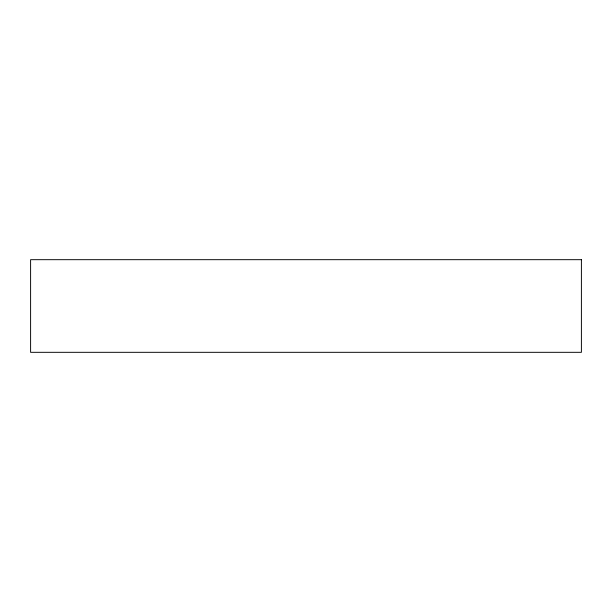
<?xml version="1.0" encoding="UTF-8"?>
<svg xmlns="http://www.w3.org/2000/svg" width="612" height="612" viewBox="0 0 612 612"><rect width="100%" height="100%" fill="white"/><g stroke="black" fill="none" stroke-linecap="round" stroke-linejoin="round"><path stroke-width="0.92" d="M581.4 259.679L30.6 259.679L30.6 352.321L581.4 352.321L581.4 259.679"/></g></svg>
